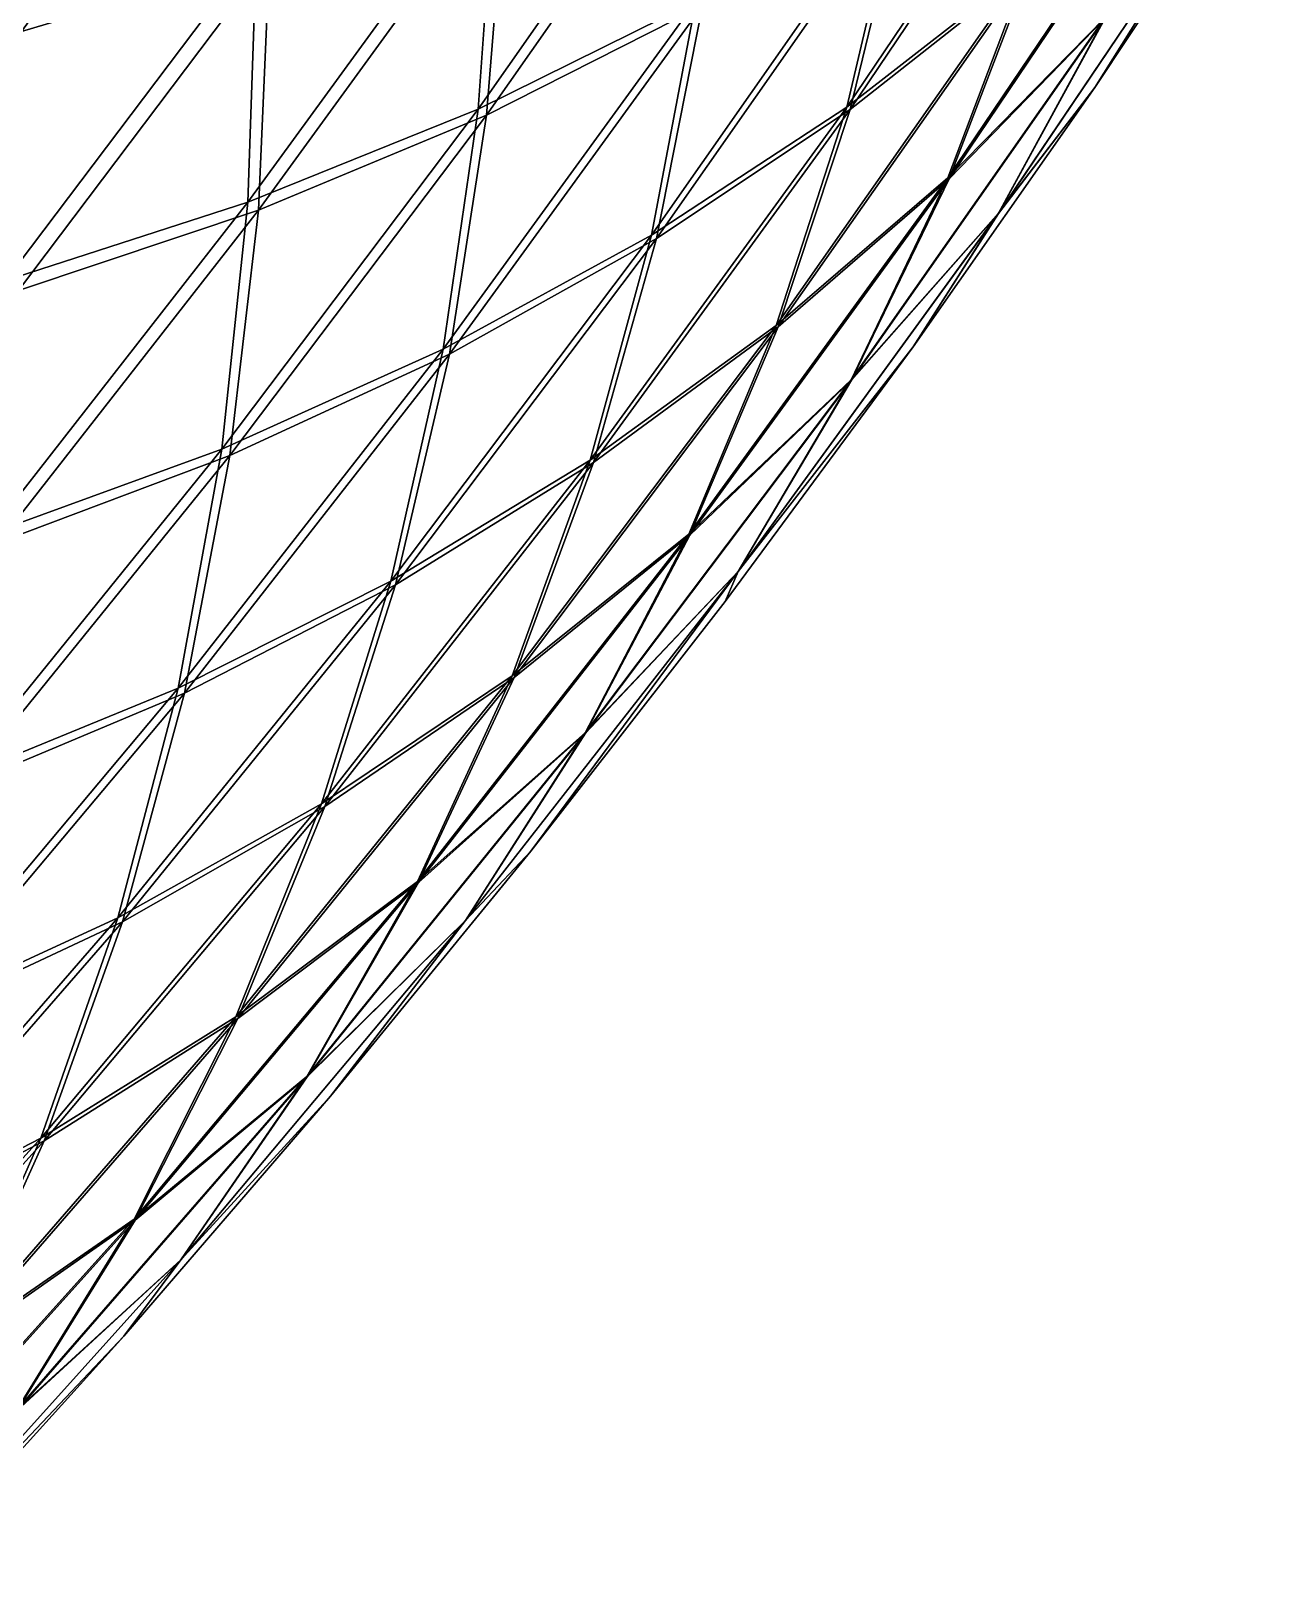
# Model space of a CAD drawing. Header units: millimetres. Extents: x -260 to 430, y -260 to 260.
# Drawn here: x 411.97 to 418.8, y -47.71 to -39.12 of the extents above; entities that cross this region are included whole.
import ezdxf

# ---------------------------------------------------------------- set-up
doc = ezdxf.new("R2010")
doc.units = ezdxf.units.MM
doc.header["$MEASUREMENT"] = 0
doc.layers.add('MESH_3D', color=2, linetype='CONTINUOUS')

msp = doc.modelspace()

# ---------------------------------------------------------------- linework, layer by layer
at = {"layer": 'MESH_3D'}
for points in [[(413.2526, -37.2879, 424.0428), (411.9188, -39.1236, 424.0428), (411.8373, -37.662, 421.8136)], [(413.2874, -38.7156, 426.3029), (411.9188, -39.1236, 424.0428), (413.2526, -37.2879, 424.0428)], [(417.815, -37.5455, 2462.1554), (416.4695, -39.5404, 2462.1554), (417.4679, -38.7626, 2459.7421)], [(416.7645, -38.2881, 2464.5538), (416.4695, -39.5404, 2462.1554), (417.815, -37.5455, 2462.1554)], [(417.8339, -37.5578, 437.9726), (416.4879, -39.5532, 437.9726), (416.7912, -38.3062, 435.5987)], [(417.4798, -38.7706, 440.3608), (416.4879, -39.5532, 437.9726), (417.8339, -37.5578, 437.9726)], [(415.7845, -37.6272, 2469.2946), (414.4374, -39.5511, 2469.2946), (415.6374, -38.9577, 2466.9345)], [(414.5342, -38.1853, 2471.6312), (414.4374, -39.5511, 2469.2946), (415.7845, -37.6272, 2469.2946)], [(415.8318, -37.659, 430.9053), (414.4835, -39.5846, 430.9053), (414.5931, -38.2265, 428.5913)], [(415.6732, -38.9828, 433.242), (414.4835, -39.5846, 430.9053), (415.8318, -37.659, 430.9053)], [(418.3853, -37.9159, 2457.317), (417.0265, -39.9304, 2457.317), (417.8913, -39.0482, 2454.883)], [(417.4679, -38.7626, 2459.7421), (417.0265, -39.9304, 2457.317), (418.3853, -37.9159, 2457.317)], [(418.3921, -37.9203, 442.7605), (417.0332, -39.9351, 442.7605), (417.4798, -38.7706, 440.3608)], [(417.8943, -39.0502, 445.1689), (417.0332, -39.9351, 442.7605), (418.3921, -37.9203, 442.7605)], [(418.6712, -38.1015, 2452.443), (417.8367, -39.4324, 2450), (418.8018, -37.9782, 2450)], [(418.8018, -37.9782, 2450), (417.8367, -39.4324, 450), (418.8018, -37.9782, 450)], [(418.8018, -37.9782, 2450), (417.8367, -39.4324, 2450), (417.8367, -39.4324, 450)], [(418.6719, -38.102, 447.583), (418.8018, -37.9782, 450), (417.8367, -39.4324, 450)], [(418.6712, -38.1015, 2452.443), (417.3057, -40.1259, 2452.443), (417.8367, -39.4324, 2450)], [(417.8913, -39.0482, 2454.883), (417.3057, -40.1259, 2452.443), (418.6712, -38.1015, 2452.443)], [(418.6719, -38.102, 447.583), (417.8367, -39.4324, 450), (417.3065, -40.1264, 447.583)], [(418.6719, -38.102, 447.583), (417.3065, -40.1264, 447.583), (417.8943, -39.0502, 445.1689)], [(414.5342, -38.1853, 2471.6312), (413.1683, -40.0652, 2471.6312), (414.4374, -39.5511, 2469.2946)], [(413.2159, -38.6636, 2473.9414), (413.1683, -40.0652, 2471.6312), (414.5342, -38.1853, 2471.6312)], [(414.5931, -38.2265, 428.5913), (413.2257, -40.1085, 428.5913), (413.2874, -38.7156, 426.3029)], [(414.4835, -39.5846, 430.9053), (413.2257, -40.1085, 428.5913), (414.5931, -38.2265, 428.5913)], [(416.7645, -38.2881, 2464.5538), (415.3937, -40.2459, 2464.5538), (416.4695, -39.5404, 2462.1554)], [(415.6374, -38.9577, 2466.9345), (415.3937, -40.2459, 2464.5538), (416.7645, -38.2881, 2464.5538)], [(416.7912, -38.3062, 435.5987), (415.4197, -40.2648, 435.5987), (415.6732, -38.9828, 433.242)], [(416.4879, -39.5532, 437.9726), (415.4197, -40.2648, 435.5987), (416.7912, -38.3062, 435.5987)], [(411.8337, -39.0595, 2476.2225), (411.8342, -40.4973, 2473.9414), (413.2159, -38.6636, 2473.9414)], [(413.2159, -38.6636, 2473.9414), (411.8342, -40.4973, 2473.9414), (413.1683, -40.0652, 2471.6312)], [(413.2874, -38.7156, 426.3029), (411.9038, -40.5517, 426.3029), (411.9188, -39.1236, 424.0428)], [(413.2257, -40.1085, 428.5913), (411.9038, -40.5517, 426.3029), (413.2874, -38.7156, 426.3029)], [(417.4679, -38.7626, 2459.7421), (416.0801, -40.7445, 2459.7421), (417.0265, -39.9304, 2457.317)], [(416.4695, -39.5404, 2462.1554), (416.0801, -40.7445, 2459.7421), (417.4679, -38.7626, 2459.7421)], [(417.4798, -38.7706, 440.3608), (416.0917, -40.753, 440.3608), (416.4879, -39.5532, 437.9726)], [(417.0332, -39.9351, 442.7605), (416.0917, -40.753, 440.3608), (417.4798, -38.7706, 440.3608)], [(415.6374, -38.9577, 2466.9345), (414.2439, -40.8757, 2466.9345), (415.3937, -40.2459, 2464.5538)], [(414.4374, -39.5511, 2469.2946), (414.2439, -40.8757, 2466.9345), (415.6374, -38.9577, 2466.9345)], [(415.6732, -38.9828, 433.242), (414.2788, -40.902, 433.242), (414.4835, -39.5846, 430.9053)], [(415.4197, -40.2648, 435.5987), (414.2788, -40.902, 433.242), (415.6732, -38.9828, 433.242)], [(417.8913, -39.0482, 2454.883), (416.4932, -41.0447, 2454.883), (417.3057, -40.1259, 2452.443)], [(417.0265, -39.9304, 2457.317), (416.4932, -41.0447, 2454.883), (417.8913, -39.0482, 2454.883)], [(417.8943, -39.0502, 445.1689), (416.4962, -41.0469, 445.1689), (417.0332, -39.9351, 442.7605)], [(417.3065, -40.1264, 447.583), (416.4962, -41.0469, 445.1689), (417.8943, -39.0502, 445.1689)], [(417.3057, -40.1259, 2452.443), (416.8357, -40.8621, 2450), (417.8367, -39.4324, 2450)], [(417.8367, -39.4324, 2450), (416.8357, -40.8621, 450), (417.8367, -39.4324, 450)], [(417.8367, -39.4324, 2450), (416.8357, -40.8621, 2450), (416.8357, -40.8621, 450)], [(417.3065, -40.1264, 447.583), (417.8367, -39.4324, 450), (416.8357, -40.8621, 450)], [(414.4374, -39.5511, 2469.2946), (413.0239, -41.4268, 2469.2946), (414.2439, -40.8757, 2466.9345)], [(413.1683, -40.0652, 2471.6312), (413.0239, -41.4268, 2469.2946), (414.4374, -39.5511, 2469.2946)], [(414.4835, -39.5846, 430.9053), (413.0688, -41.4619, 430.9053), (413.2257, -40.1085, 428.5913)], [(414.2788, -40.902, 433.242), (413.0688, -41.4619, 430.9053), (414.4835, -39.5846, 430.9053)], [(416.4695, -39.5404, 2462.1554), (415.0552, -41.487, 2462.1554), (416.0801, -40.7445, 2459.7421)], [(415.3937, -40.2459, 2464.5538), (415.0552, -41.487, 2462.1554), (416.4695, -39.5404, 2462.1554)], [(416.4879, -39.5532, 437.9726), (415.0731, -41.5006, 437.9726), (415.4197, -40.2648, 435.5987)], [(416.0917, -40.753, 440.3608), (415.0731, -41.5006, 437.9726), (416.4879, -39.5532, 437.9726)], [(417.0265, -39.9304, 2457.317), (415.5982, -41.8963, 2457.317), (416.4932, -41.0447, 2454.883)], [(416.0801, -40.7445, 2459.7421), (415.5982, -41.8963, 2457.317), (417.0265, -39.9304, 2457.317)], [(417.0332, -39.9351, 442.7605), (415.6047, -41.9012, 442.7605), (416.0917, -40.753, 440.3608)], [(416.4962, -41.0469, 445.1689), (415.6047, -41.9012, 442.7605), (417.0332, -39.9351, 442.7605)], [(413.1683, -40.0652, 2471.6312), (411.7377, -41.8963, 2471.6312), (413.0239, -41.4268, 2469.2946)], [(411.8342, -40.4973, 2473.9414), (411.7377, -41.8963, 2471.6312), (413.1683, -40.0652, 2471.6312)], [(413.2257, -40.1085, 428.5913), (411.7936, -41.9416, 428.5913), (411.9038, -40.5517, 426.3029)], [(413.0688, -41.4619, 430.9053), (411.7936, -41.9416, 428.5913), (413.2257, -40.1085, 428.5913)], [(417.3057, -40.1259, 2452.443), (415.8704, -42.1014, 2452.443), (416.8357, -40.8621, 2450)], [(416.4932, -41.0447, 2454.883), (415.8704, -42.1014, 2452.443), (417.3057, -40.1259, 2452.443)], [(417.3065, -40.1264, 447.583), (415.8712, -42.1019, 447.583), (416.4962, -41.0469, 445.1689)], [(417.3065, -40.1264, 447.583), (416.8357, -40.8621, 450), (415.8712, -42.1019, 447.583)], [(415.3937, -40.2459, 2464.5538), (413.9554, -42.1545, 2464.5538), (415.0552, -41.487, 2462.1554)], [(414.2439, -40.8757, 2466.9345), (413.9554, -42.1545, 2464.5538), (415.3937, -40.2459, 2464.5538)], [(415.4197, -40.2648, 435.5987), (413.9808, -42.1744, 435.5987), (414.2788, -40.902, 433.242)], [(415.0731, -41.5006, 437.9726), (413.9808, -42.1744, 435.5987), (415.4197, -40.2648, 435.5987)], [(416.0801, -40.7445, 2459.7421), (414.6239, -42.6769, 2459.7421), (415.5982, -41.8963, 2457.317)], [(415.0552, -41.487, 2462.1554), (414.6239, -42.6769, 2459.7421), (416.0801, -40.7445, 2459.7421)], [(416.0917, -40.753, 440.3608), (414.6353, -42.6858, 440.3608), (415.0731, -41.5006, 437.9726)], [(415.6047, -41.9012, 442.7605), (414.6353, -42.6858, 440.3608), (416.0917, -40.753, 440.3608)], [(414.2439, -40.8757, 2466.9345), (412.7843, -42.7439, 2466.9345), (413.9554, -42.1545, 2464.5538)], [(413.0239, -41.4268, 2469.2946), (412.7843, -42.7439, 2466.9345), (414.2439, -40.8757, 2466.9345)], [(415.8704, -42.1014, 2452.443), (415.7993, -42.2663, 2450), (416.8357, -40.8621, 2450)], [(415.7993, -42.2663, 2450), (415.7993, -42.2663, 450), (416.8357, -40.8621, 450)], [(416.8357, -40.8621, 2450), (415.7993, -42.2663, 2450), (416.8357, -40.8621, 450)], [(415.8712, -42.1019, 447.583), (416.8357, -40.8621, 450), (415.7993, -42.2663, 450)], [(414.2788, -40.902, 433.242), (412.8183, -42.7714, 433.242), (413.0688, -41.4619, 430.9053)], [(413.9808, -42.1744, 435.5987), (412.8183, -42.7714, 433.242), (414.2788, -40.902, 433.242)], [(416.4932, -41.0447, 2454.883), (415.0264, -42.9913, 2454.883), (415.8704, -42.1014, 2452.443)], [(415.5982, -41.8963, 2457.317), (415.0264, -42.9913, 2454.883), (416.4932, -41.0447, 2454.883)], [(416.4962, -41.0469, 445.1689), (415.0292, -42.9935, 445.1689), (415.6047, -41.9012, 442.7605)], [(415.8712, -42.1019, 447.583), (415.0292, -42.9935, 445.1689), (416.4962, -41.0469, 445.1689)], [(413.0239, -41.4268, 2469.2946), (411.5458, -43.2521, 2469.2946), (412.7843, -42.7439, 2466.9345)], [(411.7377, -41.8963, 2471.6312), (411.5458, -43.2521, 2469.2946), (413.0239, -41.4268, 2469.2946)], [(413.0688, -41.4619, 430.9053), (411.5895, -43.2887, 430.9053), (411.7936, -41.9416, 428.5913)], [(412.8183, -42.7714, 433.242), (411.5895, -43.2887, 430.9053), (413.0688, -41.4619, 430.9053)], [(415.0552, -41.487, 2462.1554), (413.5738, -43.3832, 2462.1554), (414.6239, -42.6769, 2459.7421)], [(413.9554, -42.1545, 2464.5538), (413.5738, -43.3832, 2462.1554), (415.0552, -41.487, 2462.1554)], [(415.0731, -41.5006, 437.9726), (413.5912, -43.3973, 437.9726), (413.9808, -42.1744, 435.5987)], [(414.6353, -42.6858, 440.3608), (413.5912, -43.3973, 437.9726), (415.0731, -41.5006, 437.9726)], [(415.5982, -41.8963, 2457.317), (414.1022, -43.8111, 2457.317), (415.0264, -42.9913, 2454.883)], [(414.6239, -42.6769, 2459.7421), (414.1022, -43.8111, 2457.317), (415.5982, -41.8963, 2457.317)], [(415.6047, -41.9012, 442.7605), (414.1085, -43.8162, 442.7605), (414.6353, -42.6858, 440.3608)], [(415.0292, -42.9935, 445.1689), (414.1085, -43.8162, 442.7605), (415.6047, -41.9012, 442.7605)], [(413.9554, -42.1545, 2464.5538), (412.4513, -44.0119, 2464.5538), (413.5738, -43.3832, 2462.1554)], [(412.7843, -42.7439, 2466.9345), (412.4513, -44.0119, 2464.5538), (413.9554, -42.1545, 2464.5538)], [(413.9808, -42.1744, 435.5987), (412.476, -44.0326, 435.5987), (412.8183, -42.7714, 433.242)], [(413.5912, -43.3973, 437.9726), (412.476, -44.0326, 435.5987), (413.9808, -42.1744, 435.5987)], [(415.8704, -42.1014, 2452.443), (414.3671, -44.0256, 2452.443), (414.7282, -43.6443, 2450)], [(415.0264, -42.9913, 2454.883), (414.3671, -44.0256, 2452.443), (415.8704, -42.1014, 2452.443)], [(415.8712, -42.1019, 447.583), (414.3678, -44.0262, 447.583), (415.0292, -42.9935, 445.1689)], [(415.8712, -42.1019, 447.583), (414.7282, -43.6443, 450), (414.3678, -44.0262, 447.583)], [(415.8704, -42.1014, 2452.443), (414.7282, -43.6443, 2450), (415.7993, -42.2663, 2450)], [(415.8712, -42.1019, 447.583), (415.7993, -42.2663, 450), (414.7282, -43.6443, 450)], [(415.7993, -42.2663, 2450), (414.7282, -43.6443, 450), (415.7993, -42.2663, 450)], [(415.7993, -42.2663, 2450), (414.7282, -43.6443, 2450), (414.7282, -43.6443, 450)], [(414.6239, -42.6769, 2459.7421), (413.1013, -44.5572, 2459.7421), (414.1022, -43.8111, 2457.317)], [(413.5738, -43.3832, 2462.1554), (413.1013, -44.5572, 2459.7421), (414.6239, -42.6769, 2459.7421)], [(414.6353, -42.6858, 440.3608), (413.1123, -44.5665, 440.3608), (413.5912, -43.3973, 437.9726)], [(414.1085, -43.8162, 442.7605), (413.1123, -44.5665, 440.3608), (414.6353, -42.6858, 440.3608)], [(412.7843, -42.7439, 2466.9345), (411.2604, -44.56, 2466.9345), (412.4513, -44.0119, 2464.5538)], [(411.5458, -43.2521, 2469.2946), (411.2604, -44.56, 2466.9345), (412.7843, -42.7439, 2466.9345)], [(412.8183, -42.7714, 433.242), (411.2934, -44.5887, 433.242), (411.5895, -43.2887, 430.9053)], [(412.476, -44.0326, 435.5987), (411.2934, -44.5887, 433.242), (412.8183, -42.7714, 433.242)], [(415.0264, -42.9913, 2454.883), (413.4925, -44.8855, 2454.883), (414.3671, -44.0256, 2452.443)], [(414.1022, -43.8111, 2457.317), (413.4925, -44.8855, 2454.883), (415.0264, -42.9913, 2454.883)], [(415.0292, -42.9935, 445.1689), (413.4953, -44.8878, 445.1689), (414.1085, -43.8162, 442.7605)], [(414.3678, -44.0262, 447.583), (413.4953, -44.8878, 445.1689), (415.0292, -42.9935, 445.1689)], [(413.5738, -43.3832, 2462.1554), (412.0271, -45.2264, 2462.1554), (413.1013, -44.5572, 2459.7421)], [(412.4513, -44.0119, 2464.5538), (412.0271, -45.2264, 2462.1554), (413.5738, -43.3832, 2462.1554)], [(413.5912, -43.3973, 437.9726), (412.044, -45.2412, 437.9726), (412.476, -44.0326, 435.5987)], [(413.1123, -44.5665, 440.3608), (412.044, -45.2412, 437.9726), (413.5912, -43.3973, 437.9726)], [(414.3671, -44.0256, 2452.443), (413.6231, -44.9951, 2450), (414.7282, -43.6443, 2450)], [(414.7282, -43.6443, 2450), (413.6231, -44.9951, 450), (414.7282, -43.6443, 450)], [(414.7282, -43.6443, 2450), (413.6231, -44.9951, 2450), (413.6231, -44.9951, 450)], [(414.3678, -44.0262, 447.583), (414.7282, -43.6443, 450), (413.6231, -44.9951, 450)], [(414.1022, -43.8111, 2457.317), (412.5403, -45.6726, 2457.317), (413.4925, -44.8855, 2454.883)], [(413.1013, -44.5572, 2459.7421), (412.5403, -45.6726, 2457.317), (414.1022, -43.8111, 2457.317)], [(414.1085, -43.8162, 442.7605), (412.5464, -45.6779, 442.7605), (413.1123, -44.5665, 440.3608)], [(413.4953, -44.8878, 445.1689), (412.5464, -45.6779, 442.7605), (414.1085, -43.8162, 442.7605)], [(412.4513, -44.0119, 2464.5538), (410.8834, -45.8156, 2464.5538), (412.0271, -45.2264, 2462.1554)], [(411.2604, -44.56, 2466.9345), (410.8834, -45.8156, 2464.5538), (412.4513, -44.0119, 2464.5538)], [(412.476, -44.0326, 435.5987), (410.9073, -45.8372, 435.5987), (411.2934, -44.5887, 433.242)], [(412.044, -45.2412, 437.9726), (410.9073, -45.8372, 435.5987), (412.476, -44.0326, 435.5987)], [(414.3671, -44.0256, 2452.443), (412.7975, -45.8962, 2452.443), (413.6231, -44.9951, 2450)], [(413.4925, -44.8855, 2454.883), (412.7975, -45.8962, 2452.443), (414.3671, -44.0256, 2452.443)], [(414.3678, -44.0262, 447.583), (412.7982, -45.8967, 447.583), (413.4953, -44.8878, 445.1689)], [(414.3678, -44.0262, 447.583), (413.6231, -44.9951, 450), (412.7982, -45.8967, 447.583)], [(413.1013, -44.5572, 2459.7421), (411.5139, -46.3833, 2459.7421), (412.5403, -45.6726, 2457.317)], [(412.0271, -45.2264, 2462.1554), (411.5139, -46.3833, 2459.7421), (413.1013, -44.5572, 2459.7421)], [(413.1123, -44.5665, 440.3608), (411.5246, -46.3929, 440.3608), (412.044, -45.2412, 437.9726)], [(412.5464, -45.6779, 442.7605), (411.5246, -46.3929, 440.3608), (413.1123, -44.5665, 440.3608)], [(413.4925, -44.8855, 2454.883), (411.8934, -46.725, 2454.883), (412.7975, -45.8962, 2452.443)], [(412.5403, -45.6726, 2457.317), (411.8934, -46.725, 2454.883), (413.4925, -44.8855, 2454.883)], [(413.4953, -44.8878, 445.1689), (411.8961, -46.7275, 445.1689), (412.5464, -45.6779, 442.7605)], [(412.7982, -45.8967, 447.583), (411.8961, -46.7275, 445.1689), (413.4953, -44.8878, 445.1689)], [(412.7975, -45.8962, 2452.443), (412.4847, -46.318, 2450), (413.6231, -44.9951, 2450)], [(412.4847, -46.318, 2450), (412.4847, -46.318, 450), (413.6231, -44.9951, 450)], [(413.6231, -44.9951, 2450), (412.4847, -46.318, 2450), (413.6231, -44.9951, 450)], [(412.7982, -45.8967, 447.583), (413.6231, -44.9951, 450), (412.4847, -46.318, 450)], [(412.0271, -45.2264, 2462.1554), (410.417, -47.0146, 2462.1554), (411.5139, -46.3833, 2459.7421)], [(410.8834, -45.8156, 2464.5538), (410.417, -47.0146, 2462.1554), (412.0271, -45.2264, 2462.1554)], [(412.044, -45.2412, 437.9726), (410.4334, -47.0299, 437.9726), (410.9073, -45.8372, 435.5987)], [(411.5246, -46.3929, 440.3608), (410.4334, -47.0299, 437.9726), (412.044, -45.2412, 437.9726)], [(412.5403, -45.6726, 2457.317), (410.9143, -47.4784, 2457.317), (411.8934, -46.725, 2454.883)], [(411.5139, -46.3833, 2459.7421), (410.9143, -47.4784, 2457.317), (412.5403, -45.6726, 2457.317)], [(412.5464, -45.6779, 442.7605), (410.9202, -47.4839, 442.7605), (411.5246, -46.3929, 440.3608)], [(411.8961, -46.7275, 445.1689), (410.9202, -47.4839, 442.7605), (412.5464, -45.6779, 442.7605)], [(412.7975, -45.8962, 2452.443), (411.1636, -47.7108, 2452.443), (412.4847, -46.318, 2450)], [(411.8934, -46.725, 2454.883), (411.1636, -47.7108, 2452.443), (412.7975, -45.8962, 2452.443)], [(412.7982, -45.8967, 447.583), (412.4847, -46.318, 450), (411.1642, -47.7114, 447.583)], [(412.7982, -45.8967, 447.583), (411.1642, -47.7114, 447.583), (411.8961, -46.7275, 445.1689)], [(411.1636, -47.7108, 2452.443), (411.3136, -47.6121, 2450), (412.4847, -46.318, 2450)], [(411.1642, -47.7114, 447.583), (412.4847, -46.318, 450), (411.3136, -47.6121, 450)], [(412.4847, -46.318, 2450), (411.3136, -47.6121, 450), (412.4847, -46.318, 450)], [(412.4847, -46.318, 2450), (411.3136, -47.6121, 2450), (411.3136, -47.6121, 450)]]:
    msp.add_3dface(points, dxfattribs=at)

doc.saveas('drawing.dxf')
